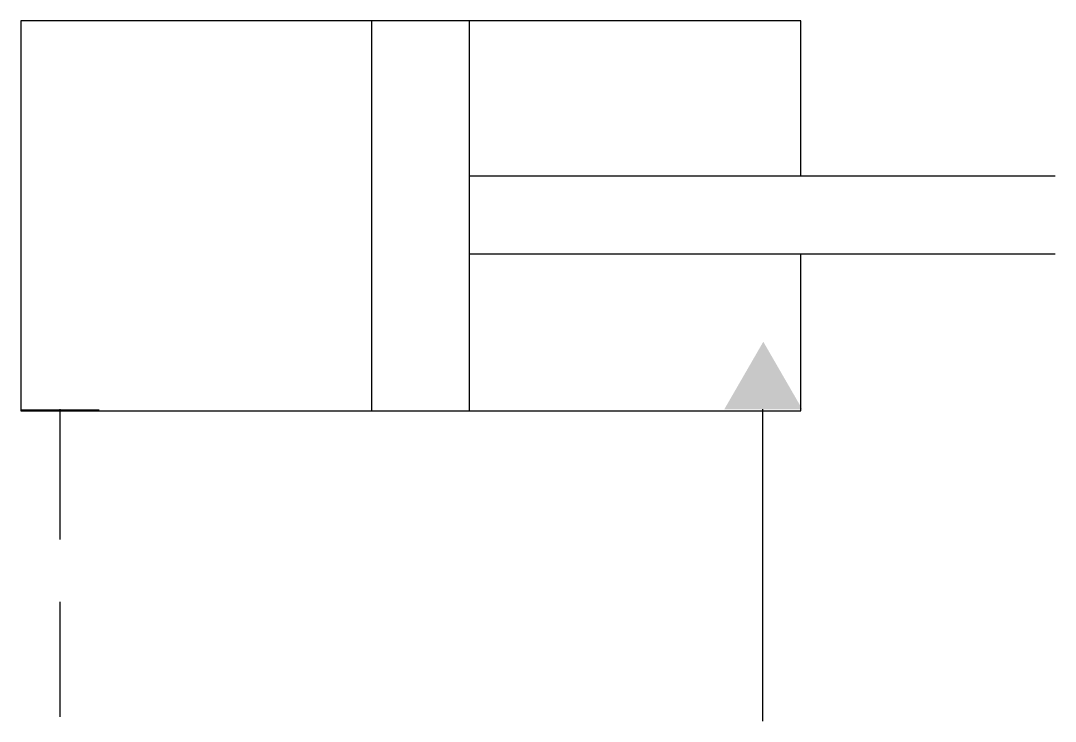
# Model space of a CAD drawing. Extents: x 512 to 1039, y 207 to 288.
# Drawn here: x 512.46 to 538.98, y 206.54 to 224.51 of the extents above; entities outside this region: 2.
import ezdxf

# ---------------------------------------------------------------- set-up
doc = ezdxf.new("R2010")
doc.units = 0
doc.header["$LTSCALE"] = 5
doc.layers.add('11', color=1, linetype='CONTINUOUS')
doc.layers.add('12', color=2, linetype='CONTINUOUS')

# ---------------------------------------------------------------- blocks, each defined once
blk = doc.blocks.new('5171')
at = {"layer": '11', "color": 0}
for p, q in [((201.383, 88.426), (201.383, 93.426)), ((213.383, 93.426), (213.383, 88.426)), ((213.383, 88.426), (201.383, 88.426))]:
    blk.add_line(p, q, dxfattribs=at)
blk = doc.blocks.new('5236')
at = {"layer": '11', "color": 0}
for p, q in [((342.018, 47.871), (343.501, 42.874)), ((343.501, 42.874), (345.003, 47.856)), ((345.003, 47.856), (346.506, 42.874)), ((346.506, 42.874), (348.008, 47.871))]:
    blk.add_line(p, q, dxfattribs=at)

msp = doc.modelspace()

# ---------------------------------------------------------------- linework, layer by layer
at = {"layer": '11', "color": 0}
for p, q in [((512.456, 224.505), (512.456, 214.505)), ((532.456, 224.505), (512.456, 224.505)), ((521.45, 224.505), (521.45, 214.505)), ((523.95, 224.505), (523.95, 214.505)), ((532.456, 220.521), (532.456, 224.505)), ((538.981, 220.521), (523.95, 220.521)), ((538.981, 218.521), (523.95, 218.521)), ((532.456, 214.505), (532.456, 218.521)), ((512.456, 214.505), (532.456, 214.505)), ((512.47, 214.526), (514.47, 214.526)), ((531.476, 214.542), (531.476, 206.542))]:
    msp.add_line(p, q, dxfattribs=at)
at = {"layer": '12', "color": 0}
for p, q in [((513.458, 214.542), (513.458, 211.203)), ((513.458, 209.603), (513.458, 206.656))]:
    msp.add_line(p, q, dxfattribs=at)
msp.add_solid([(532.495, 214.542), (531.495, 216.274), (530.495, 214.542)], dxfattribs=at)

# ---------------------------------------------------------------- block references
at = {"layer": '11', "color": 0}
for name, p, xscale, yscale, zscale in [('5236', (516.878, 215.981), 1.5, 1.5, 1.5), ('5171', (509.465, 206.666), 0.66, 0.66, 0.66)]:
    msp.add_blockref(name, p, dxfattribs=dict(at, xscale=xscale, yscale=yscale, zscale=zscale))

doc.saveas('drawing.dxf')
